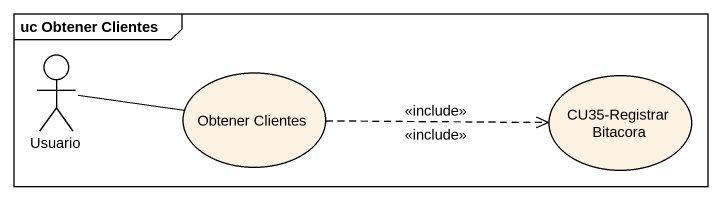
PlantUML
@startuml
mainframe uc Obtener Clientes
actor Usuario
usecase "Obtener Clientes" as Obtener_Clientes
usecase "CU35-Registrar Bitacora" as CU35_Registrar_Bitacora
Usuario -right- Obtener_Clientes
Obtener_Clientes .right.> CU35_Registrar_Bitacora : <<include>>
Obtener_Clientes .right.> CU35_Registrar_Bitacora : <<include>>
@enduml
